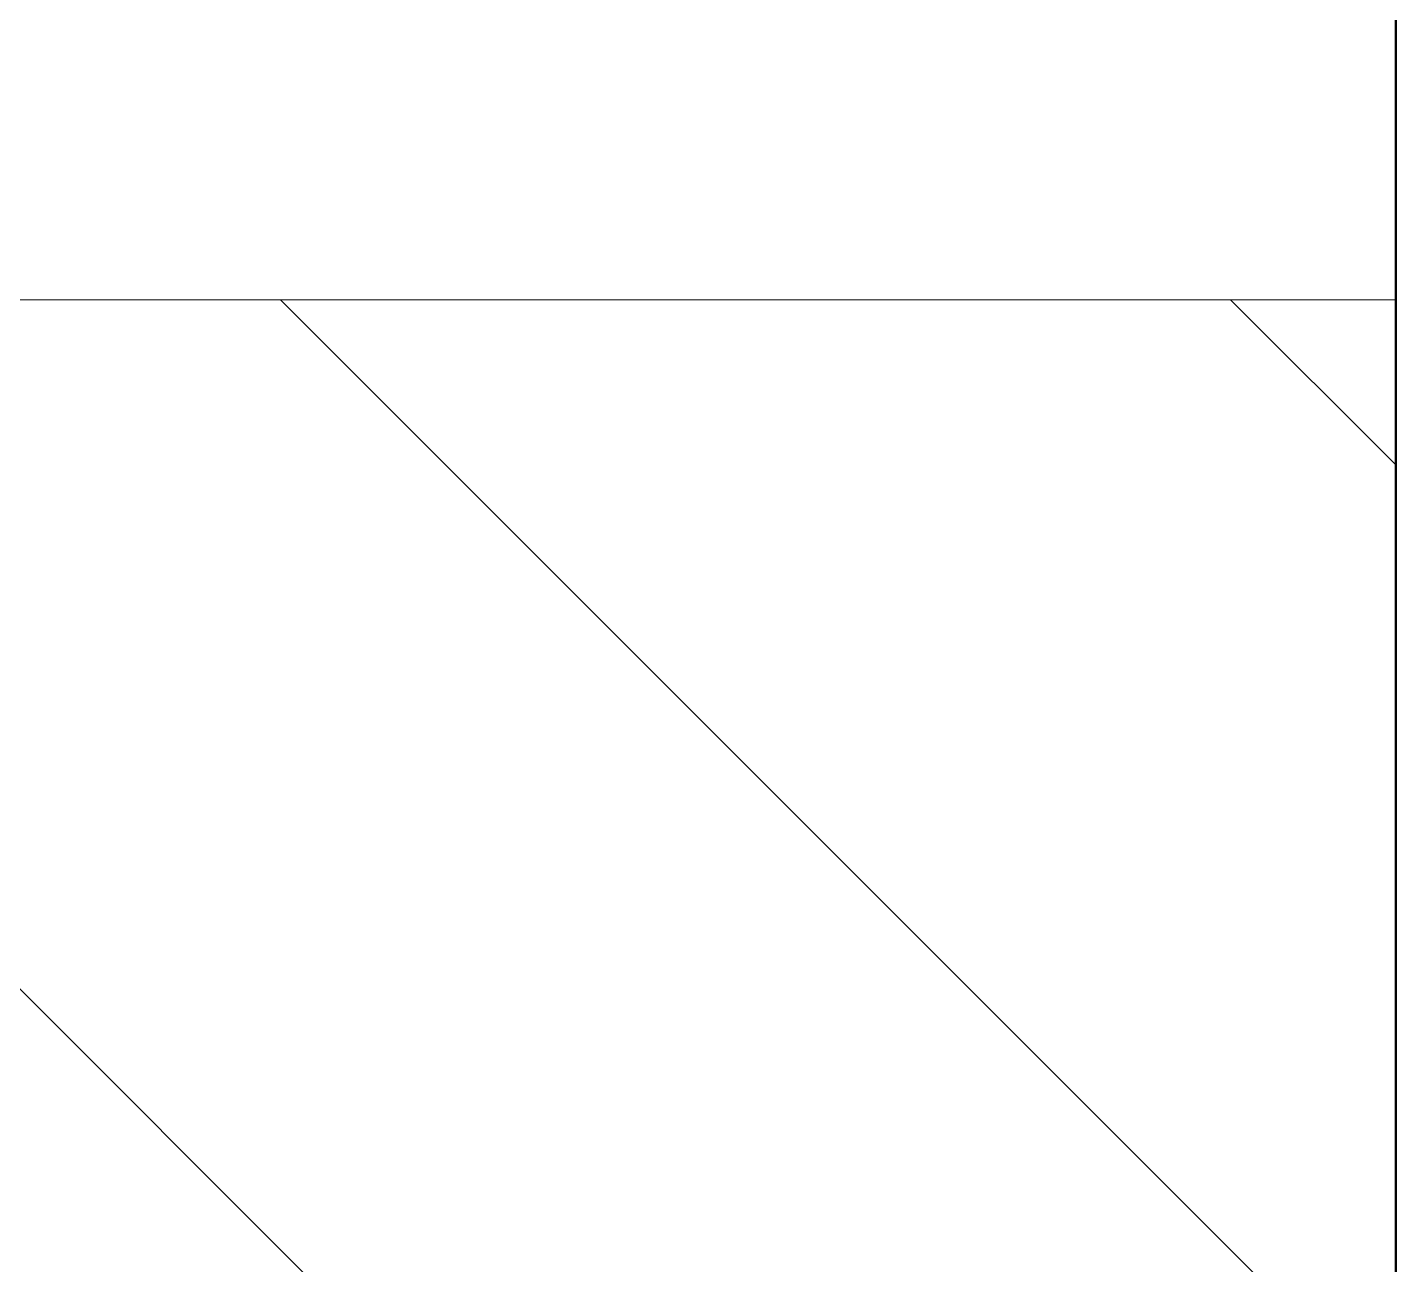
# Model space of a CAD drawing. Header units: millimetres. Extents: x -17017 to 628417, y -109036 to 199237.
# Drawn here: x 325018.9 to 325120.7, y -88604.2 to -88512.1 of the extents above; entities that cross this region are included whole.
import ezdxf

# ---------------------------------------------------------------- set-up
doc = ezdxf.new("R2010")
doc.units = ezdxf.units.MM
for name, color, linetype, lineweight in [('A-WALL-____-MCUT-3', 7, 'Continuous', 9), ('A-WALL-____-PATT-1', 7, 'Continuous', 9), ('S-COLS-____-MCUT', 7, 'Continuous', 50), ('S-COLS-____-OTLN', 7, 'Continuous', 9)]:
    doc.layers.add(name, color=color, linetype=linetype, lineweight=lineweight)

# ---------------------------------------------------------------- blocks, each defined once
blk = doc.blocks.new('BSC_Колонна _Прямоугольная - 500х500-V71-АР1_План отверстий 3 этажа в осях 1-64_А-ГГ')
at = {"layer": 'S-COLS-____-OTLN'}
h = blk.add_hatch(dxfattribs=at)
h.set_pattern_fill('FP_108', color=256, style=0, pattern_type=2)
h.set_pattern_definition([(45, (-41600, 1668.96), (-114.04925, 114.04925), []), (45, (-41485.95, 1668.96), (-114.04925, 114.04925), [201.613, -40.323, 3.353, -36.97])])
h.paths.add_polyline_path([(-250, -250), (250, -250), (250, 250), (-250, 250)], flags=0)
at = {"layer": 'S-COLS-____-MCUT'}
blk.add_line((-250, 250), (-250, -250), dxfattribs=at)

msp = doc.modelspace()

# ---------------------------------------------------------------- hatches: boundary and pattern name
at = {"layer": 'A-WALL-____-PATT-1'}
h = msp.add_hatch(dxfattribs=at)
h.set_pattern_fill('FP_6', color=256, style=0, pattern_type=2)
h.set_pattern_definition([(135, (283770.707, -86863.456), (-35.35534, -35.35534), [])])
h.paths.add_polyline_path([(324776.71, -88782.41), (325120.71, -88782.41), (325120.71, -88532.41), (324776.71, -88532.41), (324776.71, -88601.41), (324770.71, -88601.41), (324770.71, -88713.41), (324776.71, -88713.41), (324776.71, -88778.13)], flags=0)
h.paths.add_polyline_path([(322964.71, -88782.41), (322964.71, -88713.41), (322970.71, -88713.41), (322970.71, -88601.41), (322964.71, -88601.41), (322964.71, -88532.41), (322620.71, -88532.41), (322620.71, -88782.41), (322895.71, -88782.41)], flags=0)

# ---------------------------------------------------------------- linework, layer by layer
at = {"layer": 'A-WALL-____-MCUT-3'}
msp.add_line((325120.71, -88532.41), (324845.71, -88532.41), dxfattribs=at)

# ---------------------------------------------------------------- block references
at = {"layer": 'S-COLS-____-OTLN'}
msp.add_blockref('BSC_Колонна _Прямоугольная - 500х500-V71-АР1_План отверстий 3 этажа в осях 1-64_А-ГГ', (325370.71, -88532.41), dxfattribs=at)

doc.saveas('drawing.dxf')
